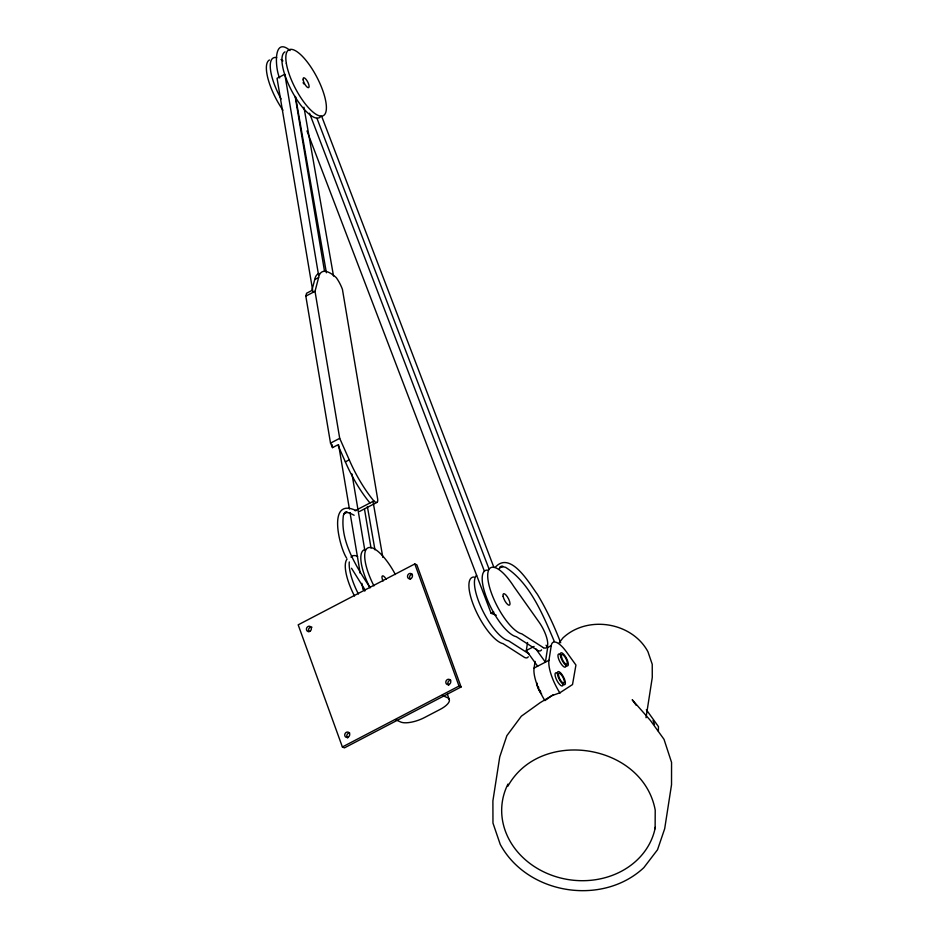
<?xml version="1.0" encoding="UTF-8"?>
<svg xmlns="http://www.w3.org/2000/svg" width="938" height="938" viewBox="0 0 938 938"><rect width="100%" height="100%" fill="white"/><g stroke="black" fill="none" stroke-linecap="round" stroke-linejoin="round"><path stroke-width="1.41" d="M537.626 666.203L526.312 650.515L527.555 642.518M535.704 648.697L545.4 662.146L547.675 647.501L551.239 645.637A24.529 8.02 62.4 0 1 566.388 651.816L575.932 665.042L572.52 684.552L559.81 692.83L551.755 695.715L544.919 700.604L543.337 697.989A29.441 9.614 62.4 0 1 534.074 668.067L535.106 661.407M559.974 693.112L558.227 690.216A29.441 9.614 62.4 0 1 548.965 660.293L551.239 645.637M646.024 717.711L652.273 677.482L652.238 664.303L647.924 651.676C631.907 622.035 587.551 614.918 562.976 637.899L559.212 642.741M658.37 731.124L658.476 726.657L646.341 709.714M369.959 502.967A61.908 20.226 62.4 0 1 345.36 461.871L337.821 444.858L332.509 447.625L330.516 443.135L305.823 296.127L306.574 293.242L311.873 290.475L314.734 279.583A45.329 14.809 62.4 0 1 319.26 273.486M373.852 500.939A61.908 20.226 62.4 0 1 349.253 459.843L339.708 438.339L315.016 291.319L318.627 277.542A45.329 14.809 62.4 0 1 336.343 277.73A16.778 5.487 62.4 0 1 342.429 289.361L377.639 498.934A9.286 3.037 62.4 0 1 373.852 500.939L355.092 510.729M507.88 786.196C540.616 727.325 642.893 743.74 655.216 810.092L655.123 828.711M495.1 567.467C510.542 549.785 530.064 584.609 537.322 594.223C546.631 609.63 554.276 625.986 560.69 642.8M499.133 568.967L501.467 566.2L499.79 567.302L503.096 566.388L501.853 566.493L505.559 567.314C529.935 582.908 542.891 614.542 554.323 641.475M553.408 694.73L540.218 702.632L521.352 716.186L506.86 735.685L499.743 756.884L492.896 800.864L492.966 823.072L500.235 844.376C527.308 894.465 602.278 906.495 643.831 867.662L657.526 849.758L664.69 828.711L671.526 784.743L671.561 762.395L664.01 739.32L650.456 720.513L632.2 699.725L636.281 705.388M314.734 279.583L318.627 277.542M305.823 296.127L315.016 291.319M330.516 443.135L339.708 438.339M345.36 461.871L349.253 459.843M359.535 511.468L377.006 502.346M414.807 563.949L298.178 624.837L342.382 746.953L344.445 747.867L461.086 686.979L416.871 564.864L414.807 563.949L459.022 686.065L461.086 686.979M306.984 130.945L491.16 613.358L493.751 611.998M526.312 650.515L534.085 646.458M342.382 746.953L459.022 686.065M534.074 668.067L548.965 660.293M345.888 512.406L347.177 512.054L343.988 513.649L345.336 512.242L343.39 515.337C340.002 540.651 355.772 565.849 369.678 587.047M345.266 512.359L349.487 512.828M491.16 613.358L496.261 615.211M442.15 695.339L447.356 697.649A18.561 6.683 -19.9 0 1 440.051 709.445L424.492 717.558A18.561 6.683 -19.9 0 1 400.702 722.014L395.496 719.692M356.147 510.624C326.576 496.565 339.544 547.511 346.568 557.981M348.959 512.64L354.13 515.255M528.962 653.856L508.537 640.771A37.121 12.124 62.4 0 1 482.519 610.31A37.121 12.124 62.4 0 1 476.633 575.24M290.1 50.558C272.208 35.304 275.573 70.596 279.676 77.924M364.847 591.081L362.877 589.158L361.904 583.377M546.057 645.25L547.675 647.501M364.999 589.814L351.527 568.264M321.746 116.5L493.927 567.467M316.95 118.27L489.132 569.249M309.54 113.217L484.336 571.031M653.047 720.536L654.525 724.511M447.367 694.249L449.325 699.678M303.935 107.19L333.518 276.018M373.218 502.545L382.833 557.383M295.552 96.743L326.401 272.77M367.368 506.52L374.954 549.809M295.142 96.391L324.478 271M364.483 509.1L371.038 548.062M318.521 274.846L284.824 74.254L277.05 78.323L312.929 291.882M351.985 473.983L364.835 550.465M338.63 444.846L349.405 508.994M350.026 512.676L360.204 573.282M332.005 444.577L332.509 447.625M358.398 594A37.121 12.124 62.4 0 1 349.276 561.944M350.988 557.066A37.121 12.124 62.4 0 1 357.648 556.375M354.505 596.029A37.121 12.124 62.4 0 1 347.095 559.095M373.945 585.887A37.121 12.124 62.4 0 1 367.79 547.933A37.121 12.124 62.4 0 1 395.379 574.537M370.064 587.915A37.121 12.124 62.4 0 1 365.445 549.504M383.067 581.021A5.534 1.806 62.4 0 1 382.423 575.92A5.534 1.806 62.4 0 1 386.233 579.344M410.469 579.344A2.779 2.439 -66 0 1 412.45 574.337M448.774 685.174A2.779 2.439 -66 0 1 450.756 680.179M308.942 631.637A2.779 2.439 -66 0 1 311.991 627.241M347.693 737.948A2.779 2.439 -66 0 1 349.675 732.941M565.954 666.109A7.363 2.404 62.4 0 1 559.927 661.865A7.363 2.404 62.4 0 1 559.564 654.091M563.034 684.904A7.363 2.404 62.4 0 1 557.008 680.66A7.363 2.404 62.4 0 1 556.644 672.886M541.589 693.979A7.739 2.533 62.4 0 1 536.899 682.97M540.663 691.494A5.499 1.794 62.4 0 1 539.913 690.333M538.682 687.789A5.499 1.794 62.4 0 1 538.306 686.569M655.345 827.164A77.573 67.032 8.8 0 1 557.348 877.112A77.573 67.032 8.8 0 1 507.974 784.086M474.112 577.011A37.121 12.124 62.4 0 0 475.003 608.821A37.121 12.124 62.4 0 0 503.026 643.644L524.659 657.503A18.701 6.109 62.4 0 0 528.27 656.788M487.397 570.081A37.121 12.124 62.4 0 0 488.276 601.879A37.121 12.124 62.4 0 0 516.31 636.714L537.943 650.573A18.701 6.109 62.4 0 0 541.554 649.858M321.007 116.171A37.121 12.124 62.4 0 1 293.031 93.284A37.121 12.124 62.4 0 1 285.011 51.86M303.091 82.673A5.534 1.806 62.4 0 1 303.806 83.916M281.13 98.959A37.121 12.124 62.4 0 1 276.71 57.605M281.013 59.528A37.121 12.124 62.4 0 1 282.924 60.9M282.959 110.18A37.121 12.124 62.4 0 1 269.452 59.985M543.442 647.701L521.809 633.842A37.121 12.124 62.4 0 1 488.229 581.349A37.121 12.124 62.4 0 1 513.872 586.59L539.174 622.304A18.701 6.109 62.4 0 1 547.452 640.982A18.701 6.109 62.4 0 1 543.442 647.701M410.867 578.594A2.779 2.439 -66 0 0 411.559 573.868A2.779 2.439 -66 0 0 407.526 575.979A2.779 2.439 -66 0 0 410.867 578.594M348.104 737.198A2.779 2.439 -66 0 0 348.795 732.472A2.779 2.439 -66 0 0 344.75 734.583A2.779 2.439 -66 0 0 348.104 737.198M449.185 684.423A2.779 2.439 -66 0 0 449.877 679.71A2.779 2.439 -66 0 0 445.831 681.82A2.779 2.439 -66 0 0 449.185 684.423M309.786 631.356A2.779 2.439 -66 0 0 310.478 626.643A2.779 2.439 -66 0 0 306.445 628.741A2.779 2.439 -66 0 0 309.786 631.356M557.653 675.219A7.363 2.404 62.4 0 0 564.559 684.775A7.363 2.404 62.4 0 0 561.956 674.504A7.363 2.404 62.4 0 0 557.653 675.219M558.602 675.97A5.499 1.794 62.4 0 0 563.75 683.099A5.499 1.794 62.4 0 0 561.815 675.43A5.499 1.794 62.4 0 0 558.602 675.97M561.522 657.175A5.499 1.794 62.4 0 0 566.669 664.303A5.499 1.794 62.4 0 0 564.735 656.635A5.499 1.794 62.4 0 0 561.522 657.175M560.572 656.424A7.363 2.404 62.4 0 0 567.467 665.98A7.363 2.404 62.4 0 0 564.875 655.709A7.363 2.404 62.4 0 0 560.572 656.424M503.12 596.357A6.437 2.099 62.4 0 0 509.017 605.233A6.437 2.099 62.4 0 0 507.364 596.791A6.437 2.099 62.4 0 0 503.12 596.357M286.348 63.479A37.121 12.124 62.4 0 0 319.94 115.972A37.121 12.124 62.4 0 0 312.002 68.732A37.121 12.124 62.4 0 0 286.348 63.479M303.15 79.859A5.534 1.806 62.4 0 0 308.156 87.691A5.534 1.806 62.4 0 0 306.972 80.645A5.534 1.806 62.4 0 0 303.15 79.859"/></g></svg>
